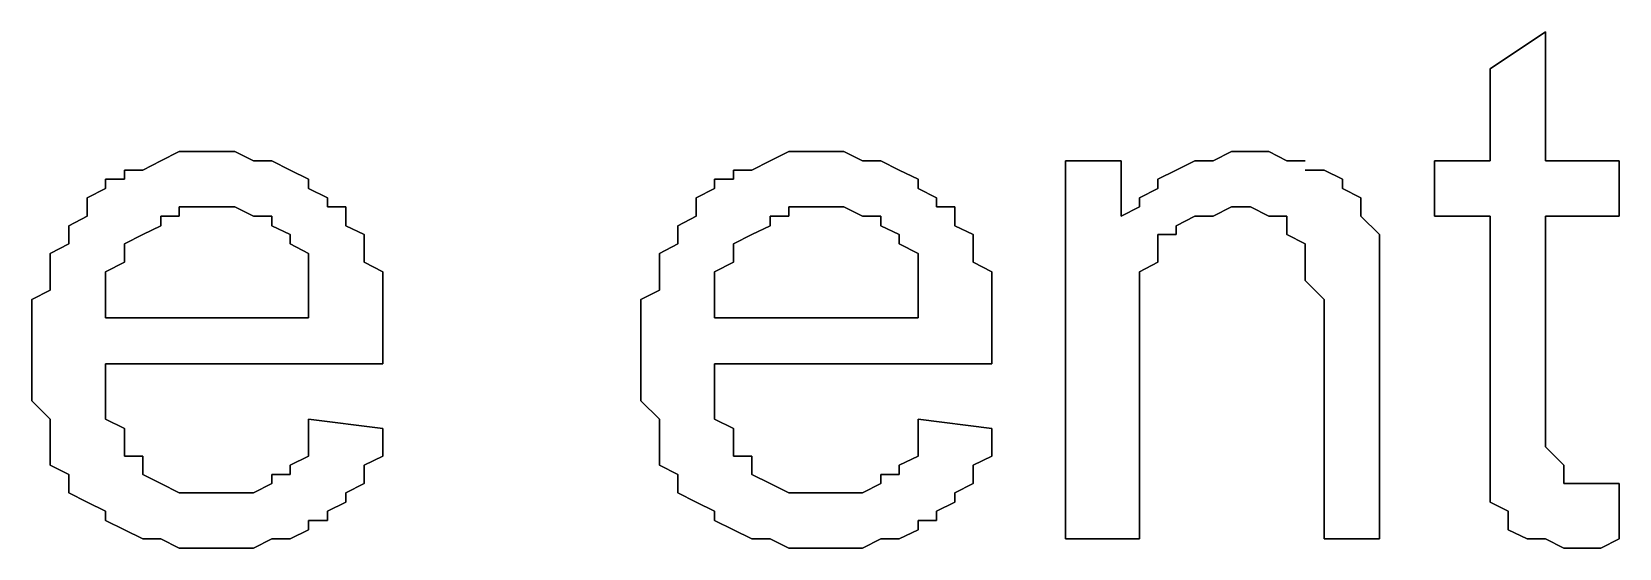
# Model space of a CAD drawing. Header units: metres. Extents: x 2.9 to 42.8, y 1.7 to 28.7.
# Drawn here: x 37.9377 to 38.2411, y 19.7044 to 19.8032 of the extents above; entities that cross this region are included whole.
import ezdxf

# ---------------------------------------------------------------- set-up
doc = ezdxf.new("R2010")
doc.units = ezdxf.units.M
doc.layers.add('GRIS', color=8, linetype='Continuous')

msp = doc.modelspace()

# ---------------------------------------------------------------- linework, layer by layer
at = {"layer": 'GRIS', "lineweight": -3}
for points in [[(38.227, 19.8032), (38.2164, 19.7961), (38.227, 19.8032)], [(38.227, 19.7785), (38.227, 19.8032), (38.227, 19.7785)], [(38.2164, 19.7961), (38.2164, 19.7785), (38.2164, 19.7961)], [(37.9659, 19.7803), (37.9624, 19.7785), (37.9659, 19.7803)], [(37.9695, 19.7803), (37.9659, 19.7803), (37.9695, 19.7803)], [(37.973, 19.7803), (37.9695, 19.7803), (37.973, 19.7803)], [(37.9765, 19.7803), (37.973, 19.7803), (37.9765, 19.7803)], [(37.9801, 19.7785), (37.9765, 19.7803), (37.9801, 19.7785)], [(38.0824, 19.7803), (38.0788, 19.7785), (38.0824, 19.7803)], [(38.0859, 19.7803), (38.0824, 19.7803), (38.0859, 19.7803)], [(38.0894, 19.7803), (38.0859, 19.7803), (38.0894, 19.7803)], [(38.0929, 19.7803), (38.0894, 19.7803), (38.0929, 19.7803)], [(38.0965, 19.7785), (38.0929, 19.7803), (38.0965, 19.7785)], [(38.167, 19.7803), (38.1635, 19.7785), (38.167, 19.7803)], [(38.1706, 19.7803), (38.167, 19.7803), (38.1706, 19.7803)], [(38.1741, 19.7803), (38.1706, 19.7803), (38.1741, 19.7803)], [(38.1776, 19.7785), (38.1741, 19.7803), (38.1776, 19.7785)], [(37.9589, 19.7767), (37.9554, 19.7767), (37.9589, 19.7767)], [(37.9554, 19.7767), (37.9554, 19.775), (37.9554, 19.7767)], [(37.9624, 19.7785), (37.9589, 19.7767), (37.9624, 19.7785)], [(37.9836, 19.7785), (37.9801, 19.7785), (37.9836, 19.7785)], [(37.9871, 19.7767), (37.9836, 19.7785), (37.9871, 19.7767)], [(37.9906, 19.775), (37.9871, 19.7767), (37.9906, 19.775)], [(38.0753, 19.7767), (38.0718, 19.7767), (38.0753, 19.7767)], [(38.0718, 19.7767), (38.0718, 19.775), (38.0718, 19.7767)], [(38.0788, 19.7785), (38.0753, 19.7767), (38.0788, 19.7785)], [(38.1, 19.7785), (38.0965, 19.7785), (38.1, 19.7785)], [(38.1035, 19.7767), (38.1, 19.7785), (38.1035, 19.7767)], [(38.1071, 19.775), (38.1035, 19.7767), (38.1071, 19.775)], [(38.1459, 19.7785), (38.1353, 19.7785), (38.1459, 19.7785)], [(38.1353, 19.7785), (38.1353, 19.7062), (38.1353, 19.7785)], [(38.1459, 19.7679), (38.1459, 19.7785), (38.1459, 19.7679)], [(38.1564, 19.7767), (38.1529, 19.775), (38.1564, 19.7767)], [(38.16, 19.7785), (38.1564, 19.7767), (38.16, 19.7785)], [(38.1635, 19.7785), (38.16, 19.7785), (38.1635, 19.7785)], [(38.1811, 19.7785), (38.1776, 19.7785), (38.1811, 19.7785)], [(38.1847, 19.7767), (38.1811, 19.7767), (38.1847, 19.7767)], [(38.1882, 19.775), (38.1847, 19.7767), (38.1882, 19.775)], [(38.2164, 19.7785), (38.2058, 19.7785), (38.2164, 19.7785)], [(38.2058, 19.7785), (38.2058, 19.7679), (38.2058, 19.7785)], [(38.2411, 19.7785), (38.227, 19.7785), (38.2411, 19.7785)], [(38.2411, 19.7679), (38.2411, 19.7785), (38.2411, 19.7679)], [(37.9518, 19.7732), (37.9483, 19.7714), (37.9518, 19.7732)], [(37.9554, 19.775), (37.9518, 19.775), (37.9554, 19.775)], [(37.9518, 19.775), (37.9518, 19.7732), (37.9518, 19.775)], [(37.9906, 19.7732), (37.9906, 19.775), (37.9906, 19.7732)], [(37.9942, 19.7714), (37.9906, 19.7732), (37.9942, 19.7714)], [(38.0682, 19.7732), (38.0647, 19.7714), (38.0682, 19.7732)], [(38.0718, 19.775), (38.0682, 19.775), (38.0718, 19.775)], [(38.0682, 19.775), (38.0682, 19.7732), (38.0682, 19.775)], [(38.1071, 19.7732), (38.1071, 19.775), (38.1071, 19.7732)], [(38.1106, 19.7714), (38.1071, 19.7732), (38.1106, 19.7714)], [(38.1529, 19.7732), (38.1494, 19.7714), (38.1529, 19.7732)], [(38.1529, 19.775), (38.1529, 19.7732), (38.1529, 19.775)], [(38.1882, 19.7732), (38.1882, 19.775), (38.1882, 19.7732)], [(38.1917, 19.7714), (38.1882, 19.7732), (38.1917, 19.7714)], [(37.9483, 19.7714), (37.9483, 19.7697), (37.9483, 19.7714)], [(37.9483, 19.7697), (37.9483, 19.7679), (37.9483, 19.7697)], [(37.9659, 19.7679), (37.9659, 19.7697), (37.9659, 19.7679)], [(37.9659, 19.7697), (37.9695, 19.7697), (37.9659, 19.7697)], [(37.9695, 19.7697), (37.973, 19.7697), (37.9695, 19.7697)], [(37.973, 19.7697), (37.9765, 19.7697), (37.973, 19.7697)], [(37.9765, 19.7697), (37.9801, 19.7679), (37.9765, 19.7697)], [(37.9942, 19.7697), (37.9942, 19.7714), (37.9942, 19.7697)], [(37.9977, 19.7697), (37.9942, 19.7697), (37.9977, 19.7697)], [(37.9977, 19.7679), (37.9977, 19.7697), (37.9977, 19.7679)], [(38.0647, 19.7714), (38.0647, 19.7697), (38.0647, 19.7714)], [(38.0647, 19.7697), (38.0647, 19.7679), (38.0647, 19.7697)], [(38.0824, 19.7679), (38.0824, 19.7697), (38.0824, 19.7679)], [(38.0824, 19.7697), (38.0859, 19.7697), (38.0824, 19.7697)], [(38.0859, 19.7697), (38.0894, 19.7697), (38.0859, 19.7697)], [(38.0894, 19.7697), (38.0929, 19.7697), (38.0894, 19.7697)], [(38.0929, 19.7697), (38.0965, 19.7679), (38.0929, 19.7697)], [(38.1106, 19.7697), (38.1106, 19.7714), (38.1106, 19.7697)], [(38.1141, 19.7697), (38.1106, 19.7697), (38.1141, 19.7697)], [(38.1141, 19.7679), (38.1141, 19.7697), (38.1141, 19.7679)], [(38.1494, 19.7697), (38.1459, 19.7679), (38.1494, 19.7697)], [(38.1494, 19.7714), (38.1494, 19.7697), (38.1494, 19.7714)], [(38.1635, 19.7679), (38.167, 19.7697), (38.1635, 19.7679)], [(38.167, 19.7697), (38.1706, 19.7697), (38.167, 19.7697)], [(38.1706, 19.7697), (38.1741, 19.7679), (38.1706, 19.7697)], [(38.1917, 19.7697), (38.1917, 19.7714), (38.1917, 19.7697)], [(38.1917, 19.7679), (38.1917, 19.7697), (38.1917, 19.7679)], [(37.9483, 19.7679), (37.9448, 19.7661), (37.9483, 19.7679)], [(37.9624, 19.7661), (37.9624, 19.7679), (37.9624, 19.7661)], [(37.9624, 19.7679), (37.9659, 19.7679), (37.9624, 19.7679)], [(37.9801, 19.7679), (37.9836, 19.7679), (37.9801, 19.7679)], [(37.9836, 19.7679), (37.9836, 19.7661), (37.9836, 19.7679)], [(37.9977, 19.7661), (37.9977, 19.7679), (37.9977, 19.7661)], [(38.0647, 19.7679), (38.0612, 19.7661), (38.0647, 19.7679)], [(38.0788, 19.7661), (38.0788, 19.7679), (38.0788, 19.7661)], [(38.0788, 19.7679), (38.0824, 19.7679), (38.0788, 19.7679)], [(38.0965, 19.7679), (38.1, 19.7679), (38.0965, 19.7679)], [(38.1, 19.7679), (38.1, 19.7661), (38.1, 19.7679)], [(38.1141, 19.7661), (38.1141, 19.7679), (38.1141, 19.7661)], [(38.1564, 19.7661), (38.16, 19.7679), (38.1564, 19.7661)], [(38.16, 19.7679), (38.1635, 19.7679), (38.16, 19.7679)], [(38.1741, 19.7679), (38.1776, 19.7679), (38.1741, 19.7679)], [(38.1776, 19.7679), (38.1776, 19.7661), (38.1776, 19.7679)], [(38.1953, 19.7644), (38.1917, 19.7679), (38.1953, 19.7644)], [(38.2058, 19.7679), (38.2164, 19.7679), (38.2058, 19.7679)], [(38.2164, 19.7679), (38.2164, 19.7273), (38.2164, 19.7679)], [(38.227, 19.7256), (38.227, 19.7679), (38.227, 19.7256)], [(38.227, 19.7679), (38.2411, 19.7679), (38.227, 19.7679)], [(37.9448, 19.7661), (37.9448, 19.7644), (37.9448, 19.7661)], [(37.9448, 19.7644), (37.9448, 19.7626), (37.9448, 19.7644)], [(37.9554, 19.7626), (37.9589, 19.7644), (37.9554, 19.7626)], [(37.9589, 19.7644), (37.9624, 19.7661), (37.9589, 19.7644)], [(37.9836, 19.7661), (37.9871, 19.7644), (37.9836, 19.7661)], [(37.9871, 19.7644), (37.9871, 19.7626), (37.9871, 19.7644)], [(38.0012, 19.7644), (37.9977, 19.7661), (38.0012, 19.7644)], [(38.0012, 19.7626), (38.0012, 19.7644), (38.0012, 19.7626)], [(38.0612, 19.7661), (38.0612, 19.7644), (38.0612, 19.7661)], [(38.0612, 19.7644), (38.0612, 19.7626), (38.0612, 19.7644)], [(38.0718, 19.7626), (38.0753, 19.7644), (38.0718, 19.7626)], [(38.0753, 19.7644), (38.0788, 19.7661), (38.0753, 19.7644)], [(38.1, 19.7661), (38.1035, 19.7644), (38.1, 19.7661)], [(38.1035, 19.7644), (38.1035, 19.7626), (38.1035, 19.7644)], [(38.1176, 19.7644), (38.1141, 19.7661), (38.1176, 19.7644)], [(38.1176, 19.7626), (38.1176, 19.7644), (38.1176, 19.7626)], [(38.1529, 19.7626), (38.1529, 19.7644), (38.1529, 19.7626)], [(38.1529, 19.7644), (38.1564, 19.7644), (38.1529, 19.7644)], [(38.1564, 19.7644), (38.1564, 19.7661), (38.1564, 19.7644)], [(38.1776, 19.7661), (38.1776, 19.7644), (38.1776, 19.7661)], [(38.1776, 19.7644), (38.1811, 19.7626), (38.1776, 19.7644)], [(38.1953, 19.7626), (38.1953, 19.7644), (38.1953, 19.7626)], [(37.9448, 19.7626), (37.9412, 19.7608), (37.9448, 19.7626)], [(37.9412, 19.7608), (37.9412, 19.7591), (37.9412, 19.7608)], [(37.9554, 19.7608), (37.9554, 19.7626), (37.9554, 19.7608)], [(37.9554, 19.7591), (37.9554, 19.7608), (37.9554, 19.7591)], [(37.9871, 19.7626), (37.9906, 19.7608), (37.9871, 19.7626)], [(37.9906, 19.7608), (37.9906, 19.7591), (37.9906, 19.7608)], [(38.0012, 19.7608), (38.0012, 19.7626), (38.0012, 19.7608)], [(38.0012, 19.7591), (38.0012, 19.7608), (38.0012, 19.7591)], [(38.0612, 19.7626), (38.0577, 19.7608), (38.0612, 19.7626)], [(38.0577, 19.7608), (38.0577, 19.7591), (38.0577, 19.7608)], [(38.0718, 19.7608), (38.0718, 19.7626), (38.0718, 19.7608)], [(38.0718, 19.7591), (38.0718, 19.7608), (38.0718, 19.7591)], [(38.1035, 19.7626), (38.1071, 19.7608), (38.1035, 19.7626)], [(38.1071, 19.7608), (38.1071, 19.7591), (38.1071, 19.7608)], [(38.1176, 19.7608), (38.1176, 19.7626), (38.1176, 19.7608)], [(38.1176, 19.7591), (38.1176, 19.7608), (38.1176, 19.7591)], [(38.1529, 19.7608), (38.1529, 19.7626), (38.1529, 19.7608)], [(38.1529, 19.7591), (38.1529, 19.7608), (38.1529, 19.7591)], [(38.1811, 19.7626), (38.1811, 19.7608), (38.1811, 19.7626)], [(38.1811, 19.7608), (38.1811, 19.7591), (38.1811, 19.7608)], [(38.1953, 19.7608), (38.1953, 19.7626), (38.1953, 19.7608)], [(38.1953, 19.7591), (38.1953, 19.7608), (38.1953, 19.7591)], [(37.9412, 19.7591), (37.9412, 19.7573), (37.9412, 19.7591)], [(37.9518, 19.7573), (37.9554, 19.7591), (37.9518, 19.7573)], [(37.9906, 19.7591), (37.9906, 19.7573), (37.9906, 19.7591)], [(38.0048, 19.7573), (38.0012, 19.7591), (38.0048, 19.7573)], [(38.0577, 19.7591), (38.0577, 19.7573), (38.0577, 19.7591)], [(38.0682, 19.7573), (38.0718, 19.7591), (38.0682, 19.7573)], [(38.1071, 19.7591), (38.1071, 19.7573), (38.1071, 19.7591)], [(38.1212, 19.7573), (38.1176, 19.7591), (38.1212, 19.7573)], [(38.1494, 19.7573), (38.1529, 19.7591), (38.1494, 19.7573)], [(38.1811, 19.7591), (38.1811, 19.7573), (38.1811, 19.7591)], [(38.1953, 19.7556), (38.1953, 19.7591), (38.1953, 19.7556)], [(37.9412, 19.7573), (37.9412, 19.7538), (37.9412, 19.7573)], [(37.9518, 19.7538), (37.9518, 19.7573), (37.9518, 19.7538)], [(37.9906, 19.7573), (37.9906, 19.7538), (37.9906, 19.7573)], [(38.0048, 19.7538), (38.0048, 19.7573), (38.0048, 19.7538)], [(38.0577, 19.7573), (38.0577, 19.7538), (38.0577, 19.7573)], [(38.0682, 19.7538), (38.0682, 19.7573), (38.0682, 19.7538)], [(38.1071, 19.7573), (38.1071, 19.7538), (38.1071, 19.7573)], [(38.1212, 19.7538), (38.1212, 19.7573), (38.1212, 19.7538)], [(38.1494, 19.7556), (38.1494, 19.7573), (38.1494, 19.7556)], [(38.1494, 19.7538), (38.1494, 19.7556), (38.1494, 19.7538)], [(38.1811, 19.7573), (38.1811, 19.7556), (38.1811, 19.7573)], [(38.1811, 19.7556), (38.1847, 19.752), (38.1811, 19.7556)], [(38.1953, 19.7538), (38.1953, 19.7556), (38.1953, 19.7538)], [(37.9412, 19.7538), (37.9377, 19.752), (37.9412, 19.7538)], [(37.9377, 19.752), (37.9377, 19.7503), (37.9377, 19.752)], [(37.9518, 19.752), (37.9518, 19.7538), (37.9518, 19.752)], [(37.9518, 19.7485), (37.9518, 19.752), (37.9518, 19.7485)], [(37.9906, 19.7538), (37.9906, 19.752), (37.9906, 19.7538)], [(37.9906, 19.752), (37.9906, 19.7485), (37.9906, 19.752)], [(38.0048, 19.752), (38.0048, 19.7538), (38.0048, 19.752)], [(38.0048, 19.7503), (38.0048, 19.752), (38.0048, 19.7503)], [(38.0577, 19.7538), (38.0541, 19.752), (38.0577, 19.7538)], [(38.0541, 19.752), (38.0541, 19.7503), (38.0541, 19.752)], [(38.0682, 19.752), (38.0682, 19.7538), (38.0682, 19.752)], [(38.0682, 19.7485), (38.0682, 19.752), (38.0682, 19.7485)], [(38.1071, 19.7538), (38.1071, 19.752), (38.1071, 19.7538)], [(38.1071, 19.752), (38.1071, 19.7485), (38.1071, 19.752)], [(38.1212, 19.752), (38.1212, 19.7538), (38.1212, 19.752)], [(38.1212, 19.7503), (38.1212, 19.752), (38.1212, 19.7503)], [(38.1494, 19.7503), (38.1494, 19.7538), (38.1494, 19.7503)], [(38.1847, 19.752), (38.1847, 19.7503), (38.1847, 19.752)], [(38.1953, 19.7503), (38.1953, 19.7538), (38.1953, 19.7503)], [(37.9377, 19.7503), (37.9377, 19.7467), (37.9377, 19.7503)], [(37.9906, 19.7485), (37.9518, 19.7485), (37.9906, 19.7485)], [(38.0048, 19.7467), (38.0048, 19.7503), (38.0048, 19.7467)], [(38.0541, 19.7503), (38.0541, 19.7467), (38.0541, 19.7503)], [(38.1071, 19.7485), (38.0682, 19.7485), (38.1071, 19.7485)], [(38.1212, 19.7467), (38.1212, 19.7503), (38.1212, 19.7467)], [(38.1494, 19.7467), (38.1494, 19.7503), (38.1494, 19.7467)], [(38.1847, 19.7503), (38.1847, 19.7062), (38.1847, 19.7503)], [(38.1953, 19.7062), (38.1953, 19.7503), (38.1953, 19.7062)], [(37.9377, 19.7467), (37.9377, 19.745), (37.9377, 19.7467)], [(38.0048, 19.7432), (38.0048, 19.7467), (38.0048, 19.7432)], [(38.0541, 19.7467), (38.0541, 19.745), (38.0541, 19.7467)], [(38.1212, 19.7432), (38.1212, 19.7467), (38.1212, 19.7432)], [(38.1494, 19.745), (38.1494, 19.7467), (38.1494, 19.745)], [(37.9377, 19.745), (37.9377, 19.7414), (37.9377, 19.745)], [(38.0048, 19.7414), (38.0048, 19.7432), (38.0048, 19.7414)], [(38.0541, 19.745), (38.0541, 19.7414), (38.0541, 19.745)], [(38.1212, 19.7414), (38.1212, 19.7432), (38.1212, 19.7414)], [(38.1494, 19.7062), (38.1494, 19.745), (38.1494, 19.7062)], [(37.9377, 19.7414), (37.9377, 19.7397), (37.9377, 19.7414)], [(37.9377, 19.7397), (37.9377, 19.7379), (37.9377, 19.7397)], [(37.9518, 19.7362), (37.9518, 19.7397), (37.9518, 19.7362)], [(37.9518, 19.7397), (38.0048, 19.7397), (37.9518, 19.7397)], [(38.0048, 19.7397), (38.0048, 19.7414), (38.0048, 19.7397)], [(38.0541, 19.7414), (38.0541, 19.7397), (38.0541, 19.7414)], [(38.0541, 19.7397), (38.0541, 19.7379), (38.0541, 19.7397)], [(38.0682, 19.7362), (38.0682, 19.7397), (38.0682, 19.7362)], [(38.0682, 19.7397), (38.1212, 19.7397), (38.0682, 19.7397)], [(38.1212, 19.7397), (38.1212, 19.7414), (38.1212, 19.7397)], [(37.9377, 19.7379), (37.9377, 19.7344), (37.9377, 19.7379)], [(37.9518, 19.7344), (37.9518, 19.7362), (37.9518, 19.7344)], [(38.0541, 19.7379), (38.0541, 19.7344), (38.0541, 19.7379)], [(38.0682, 19.7344), (38.0682, 19.7362), (38.0682, 19.7344)], [(37.9377, 19.7344), (37.9377, 19.7326), (37.9377, 19.7344)], [(37.9518, 19.7309), (37.9518, 19.7344), (37.9518, 19.7309)], [(38.0541, 19.7344), (38.0541, 19.7326), (38.0541, 19.7344)], [(38.0682, 19.7309), (38.0682, 19.7344), (38.0682, 19.7309)], [(37.9377, 19.7326), (37.9412, 19.7291), (37.9377, 19.7326)], [(37.9518, 19.7291), (37.9518, 19.7309), (37.9518, 19.7291)], [(38.0541, 19.7326), (38.0577, 19.7291), (38.0541, 19.7326)], [(38.0682, 19.7291), (38.0682, 19.7309), (38.0682, 19.7291)], [(37.9412, 19.7291), (37.9412, 19.7273), (37.9412, 19.7291)], [(37.9412, 19.7273), (37.9412, 19.7256), (37.9412, 19.7273)], [(37.9554, 19.7273), (37.9518, 19.7291), (37.9554, 19.7273)], [(37.9554, 19.7256), (37.9554, 19.7273), (37.9554, 19.7256)], [(37.9906, 19.7291), (37.9906, 19.7273), (37.9906, 19.7291)], [(38.0048, 19.7273), (37.9906, 19.7291), (38.0048, 19.7273)], [(37.9906, 19.7273), (37.9906, 19.7256), (37.9906, 19.7273)], [(38.0048, 19.7256), (38.0048, 19.7273), (38.0048, 19.7256)], [(38.0577, 19.7291), (38.0577, 19.7273), (38.0577, 19.7291)], [(38.0577, 19.7273), (38.0577, 19.7256), (38.0577, 19.7273)], [(38.0718, 19.7273), (38.0682, 19.7291), (38.0718, 19.7273)], [(38.0718, 19.7256), (38.0718, 19.7273), (38.0718, 19.7256)], [(38.1071, 19.7291), (38.1071, 19.7273), (38.1071, 19.7291)], [(38.1212, 19.7273), (38.1071, 19.7291), (38.1212, 19.7273)], [(38.1071, 19.7273), (38.1071, 19.7256), (38.1071, 19.7273)], [(38.1212, 19.7256), (38.1212, 19.7273), (38.1212, 19.7256)], [(38.2164, 19.7273), (38.2164, 19.7238), (38.2164, 19.7273)], [(37.9412, 19.7256), (37.9412, 19.7238), (37.9412, 19.7256)], [(37.9554, 19.722), (37.9554, 19.7256), (37.9554, 19.722)], [(37.9906, 19.7256), (37.9906, 19.722), (37.9906, 19.7256)], [(38.0048, 19.722), (38.0048, 19.7256), (38.0048, 19.722)], [(38.0577, 19.7256), (38.0577, 19.7238), (38.0577, 19.7256)], [(38.0718, 19.722), (38.0718, 19.7256), (38.0718, 19.722)], [(38.1071, 19.7256), (38.1071, 19.722), (38.1071, 19.7256)], [(38.1212, 19.722), (38.1212, 19.7256), (38.1212, 19.722)], [(38.227, 19.7238), (38.227, 19.7256), (38.227, 19.7238)], [(37.9412, 19.7238), (37.9412, 19.7203), (37.9412, 19.7238)], [(37.9589, 19.722), (37.9554, 19.722), (37.9589, 19.722)], [(37.9589, 19.7203), (37.9589, 19.722), (37.9589, 19.7203)], [(37.9906, 19.722), (37.9871, 19.7203), (37.9906, 19.722)], [(38.0012, 19.7203), (38.0048, 19.722), (38.0012, 19.7203)], [(38.0577, 19.7238), (38.0577, 19.7203), (38.0577, 19.7238)], [(38.0753, 19.722), (38.0718, 19.722), (38.0753, 19.722)], [(38.0753, 19.7203), (38.0753, 19.722), (38.0753, 19.7203)], [(38.1071, 19.722), (38.1035, 19.7203), (38.1071, 19.722)], [(38.1176, 19.7203), (38.1212, 19.722), (38.1176, 19.7203)], [(38.2164, 19.7238), (38.2164, 19.7203), (38.2164, 19.7238)], [(38.2305, 19.7203), (38.227, 19.7238), (38.2305, 19.7203)], [(37.9412, 19.7203), (37.9448, 19.7185), (37.9412, 19.7203)], [(37.9448, 19.7185), (37.9448, 19.7168), (37.9448, 19.7185)], [(37.9589, 19.7185), (37.9589, 19.7203), (37.9589, 19.7185)], [(37.9624, 19.7168), (37.9589, 19.7185), (37.9624, 19.7168)], [(37.9871, 19.7185), (37.9836, 19.7185), (37.9871, 19.7185)], [(37.9836, 19.7185), (37.9836, 19.7168), (37.9836, 19.7185)], [(37.9871, 19.7203), (37.9871, 19.7185), (37.9871, 19.7203)], [(38.0012, 19.7185), (38.0012, 19.7203), (38.0012, 19.7185)], [(38.0012, 19.7168), (38.0012, 19.7185), (38.0012, 19.7168)], [(38.0577, 19.7203), (38.0612, 19.7185), (38.0577, 19.7203)], [(38.0612, 19.7185), (38.0612, 19.7168), (38.0612, 19.7185)], [(38.0753, 19.7185), (38.0753, 19.7203), (38.0753, 19.7185)], [(38.0788, 19.7168), (38.0753, 19.7185), (38.0788, 19.7168)], [(38.1035, 19.7185), (38.1, 19.7185), (38.1035, 19.7185)], [(38.1, 19.7185), (38.1, 19.7168), (38.1, 19.7185)], [(38.1035, 19.7203), (38.1035, 19.7185), (38.1035, 19.7203)], [(38.1176, 19.7185), (38.1176, 19.7203), (38.1176, 19.7185)], [(38.1176, 19.7168), (38.1176, 19.7185), (38.1176, 19.7168)], [(38.2164, 19.7203), (38.2164, 19.7185), (38.2164, 19.7203)], [(38.2164, 19.7185), (38.2164, 19.715), (38.2164, 19.7185)], [(38.2305, 19.7185), (38.2305, 19.7203), (38.2305, 19.7185)], [(38.2305, 19.7168), (38.2305, 19.7185), (38.2305, 19.7168)], [(37.9448, 19.7168), (37.9448, 19.715), (37.9448, 19.7168)], [(37.9448, 19.715), (37.9483, 19.7132), (37.9448, 19.715)], [(37.9659, 19.715), (37.9624, 19.7168), (37.9659, 19.715)], [(37.9695, 19.715), (37.9659, 19.715), (37.9695, 19.715)], [(37.973, 19.715), (37.9695, 19.715), (37.973, 19.715)], [(37.9765, 19.715), (37.973, 19.715), (37.9765, 19.715)], [(37.9801, 19.715), (37.9765, 19.715), (37.9801, 19.715)], [(37.9836, 19.7168), (37.9801, 19.715), (37.9836, 19.7168)], [(37.9977, 19.715), (38.0012, 19.7168), (37.9977, 19.715)], [(37.9977, 19.7132), (37.9977, 19.715), (37.9977, 19.7132)], [(38.0612, 19.7168), (38.0612, 19.715), (38.0612, 19.7168)], [(38.0612, 19.715), (38.0647, 19.7132), (38.0612, 19.715)], [(38.0824, 19.715), (38.0788, 19.7168), (38.0824, 19.715)], [(38.0859, 19.715), (38.0824, 19.715), (38.0859, 19.715)], [(38.0894, 19.715), (38.0859, 19.715), (38.0894, 19.715)], [(38.0929, 19.715), (38.0894, 19.715), (38.0929, 19.715)], [(38.0965, 19.715), (38.0929, 19.715), (38.0965, 19.715)], [(38.1, 19.7168), (38.0965, 19.715), (38.1, 19.7168)], [(38.1141, 19.715), (38.1176, 19.7168), (38.1141, 19.715)], [(38.1141, 19.7132), (38.1141, 19.715), (38.1141, 19.7132)], [(38.2164, 19.715), (38.2164, 19.7132), (38.2164, 19.715)], [(38.2341, 19.7168), (38.2305, 19.7168), (38.2341, 19.7168)], [(38.2376, 19.7168), (38.2341, 19.7168), (38.2376, 19.7168)], [(38.2411, 19.7168), (38.2376, 19.7168), (38.2411, 19.7168)], [(38.2411, 19.7062), (38.2411, 19.7168), (38.2411, 19.7062)], [(37.9483, 19.7132), (37.9518, 19.7115), (37.9483, 19.7132)], [(37.9942, 19.7115), (37.9977, 19.7132), (37.9942, 19.7115)], [(38.0647, 19.7132), (38.0682, 19.7115), (38.0647, 19.7132)], [(38.1106, 19.7115), (38.1141, 19.7132), (38.1106, 19.7115)], [(38.2164, 19.7132), (38.2199, 19.7115), (38.2164, 19.7132)], [(37.9518, 19.7115), (37.9518, 19.7097), (37.9518, 19.7115)], [(37.9518, 19.7097), (37.9554, 19.7079), (37.9518, 19.7097)], [(37.9906, 19.7079), (37.9906, 19.7097), (37.9906, 19.7079)], [(37.9906, 19.7097), (37.9942, 19.7097), (37.9906, 19.7097)], [(37.9942, 19.7097), (37.9942, 19.7115), (37.9942, 19.7097)], [(38.0682, 19.7115), (38.0682, 19.7097), (38.0682, 19.7115)], [(38.0682, 19.7097), (38.0718, 19.7079), (38.0682, 19.7097)], [(38.1071, 19.7079), (38.1071, 19.7097), (38.1071, 19.7079)], [(38.1071, 19.7097), (38.1106, 19.7097), (38.1071, 19.7097)], [(38.1106, 19.7097), (38.1106, 19.7115), (38.1106, 19.7097)], [(38.2199, 19.7115), (38.2199, 19.7097), (38.2199, 19.7115)], [(38.2199, 19.7097), (38.2199, 19.7079), (38.2199, 19.7097)], [(37.9554, 19.7079), (37.9589, 19.7062), (37.9554, 19.7079)], [(37.9589, 19.7062), (37.9624, 19.7062), (37.9589, 19.7062)], [(37.9624, 19.7062), (37.9659, 19.7044), (37.9624, 19.7062)], [(37.9801, 19.7044), (37.9836, 19.7062), (37.9801, 19.7044)], [(37.9836, 19.7062), (37.9871, 19.7062), (37.9836, 19.7062)], [(37.9871, 19.7062), (37.9906, 19.7079), (37.9871, 19.7062)], [(38.0718, 19.7079), (38.0753, 19.7062), (38.0718, 19.7079)], [(38.0753, 19.7062), (38.0788, 19.7062), (38.0753, 19.7062)], [(38.0788, 19.7062), (38.0824, 19.7044), (38.0788, 19.7062)], [(38.0965, 19.7044), (38.1, 19.7062), (38.0965, 19.7044)], [(38.1, 19.7062), (38.1035, 19.7062), (38.1, 19.7062)], [(38.1035, 19.7062), (38.1071, 19.7079), (38.1035, 19.7062)], [(38.1353, 19.7062), (38.1494, 19.7062), (38.1353, 19.7062)], [(38.1847, 19.7062), (38.1953, 19.7062), (38.1847, 19.7062)], [(38.2199, 19.7079), (38.2235, 19.7062), (38.2199, 19.7079)], [(38.2235, 19.7062), (38.227, 19.7062), (38.2235, 19.7062)], [(38.227, 19.7062), (38.2305, 19.7044), (38.227, 19.7062)], [(38.2376, 19.7044), (38.2411, 19.7062), (38.2376, 19.7044)], [(37.9659, 19.7044), (37.9695, 19.7044), (37.9659, 19.7044)], [(37.9695, 19.7044), (37.973, 19.7044), (37.9695, 19.7044)], [(37.973, 19.7044), (37.9765, 19.7044), (37.973, 19.7044)], [(37.9765, 19.7044), (37.9801, 19.7044), (37.9765, 19.7044)], [(38.0824, 19.7044), (38.0859, 19.7044), (38.0824, 19.7044)], [(38.0859, 19.7044), (38.0894, 19.7044), (38.0859, 19.7044)], [(38.0894, 19.7044), (38.0929, 19.7044), (38.0894, 19.7044)], [(38.0929, 19.7044), (38.0965, 19.7044), (38.0929, 19.7044)], [(38.2305, 19.7044), (38.2341, 19.7044), (38.2305, 19.7044)], [(38.2341, 19.7044), (38.2376, 19.7044), (38.2341, 19.7044)]]:
    msp.add_lwpolyline(points, dxfattribs=at)

doc.saveas('drawing.dxf')
